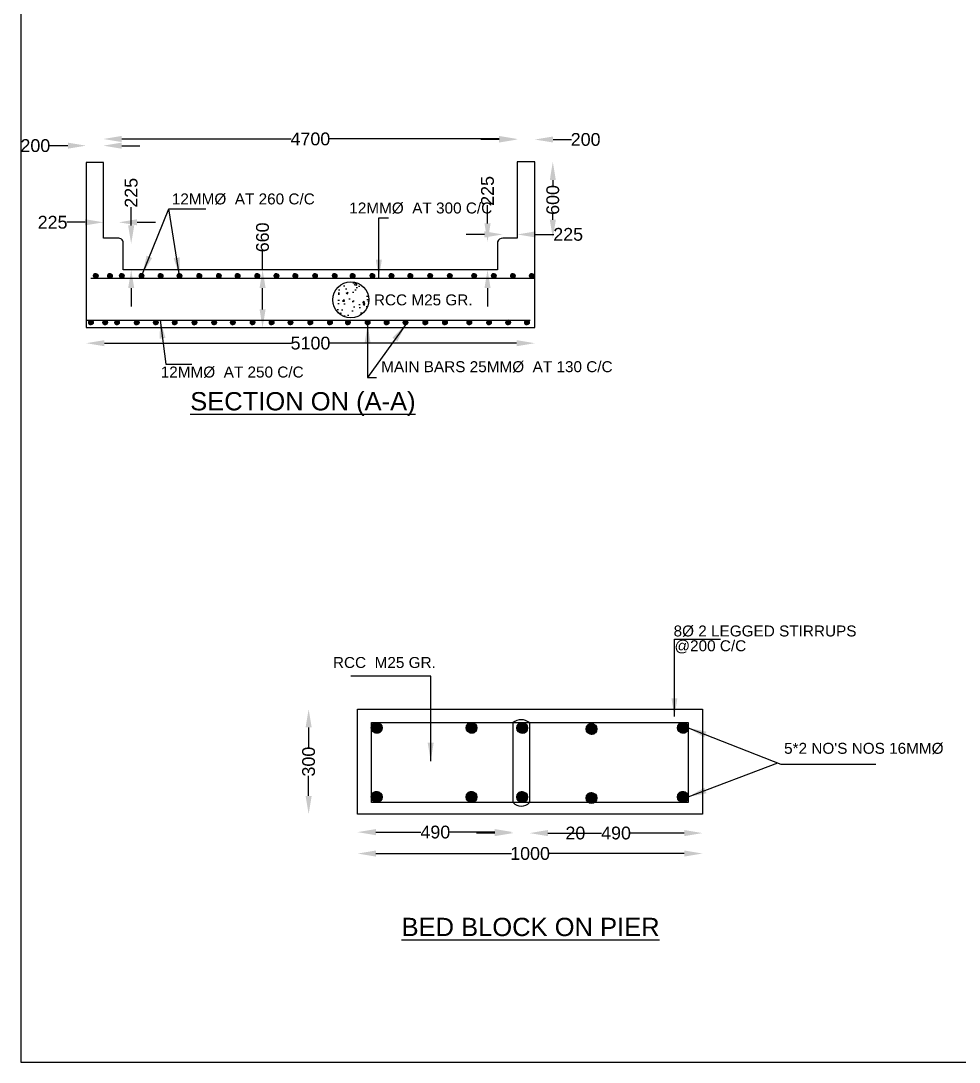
# Model space of a CAD drawing. Header units: millimetres. Extents: x 65995 to 79554, y 3196 to 12413.
# Drawn here: x 65995 to 71132, y 3196 to 8896 of the extents above; entities that cross this region are included whole.
import ezdxf

# ---------------------------------------------------------------- set-up
doc = ezdxf.new("R2010")
doc.units = ezdxf.units.MM
doc.header["$MEASUREMENT"] = 0
for name, color, linetype in [('DIMENSION', 7, 'Continuous'), ('DRAWING', 7, 'Continuous'), ('TEXT', 7, 'Continuous')]:
    doc.layers.add(name, color=color, linetype=linetype)
doc.styles.get("Standard").update_dxf_attribs({"font": 'arial.ttf'})
doc.dimstyles.get("Standard").update_dxf_attribs({"dimtxt": 70, "dimasz": 100, "dimexe": 0.18, "dimexo": 0.0625, "dimgap": 0.09, "dimtad": 0, "dimdec": 0, "dimzin": 0, "dimdsep": 46, "dimtxsty": 'Standard', "dimcen": 0.09, "dimse1": 1, "dimse2": 1, "dimadec": 0, "dimazin": 0, "dimtfac": 1, "dimtdec": 0, "dimtofl": 0, "dimtmove": 0, "dimatfit": 3, "dimfxl": 1, "dimtolj": 1, "dimtzin": 0, "dimarcsym": 0})

# ---------------------------------------------------------------- blocks, each defined once
blk = doc.blocks.new('*D14')
at = {"layer": 'Defpoints', "color": 0, "transparency": 16777216}
for p in [(66352.9, 7216.7), (68809.6, 7216.7), (68809.6, 7131.4)]:
    blk.add_point(p, dxfattribs=at)
at = {"layer": 'DRAWING', "color": 0, "lineweight": -2, "transparency": 16777216}
for p, q in [((66452.9, 7131.4), (67476.8, 7131.4)), ((68709.6, 7131.4), (67685.8, 7131.4))]:
    blk.add_line(p, q, dxfattribs=at)
at = {"layer": 'DRAWING', "color": 0, "transparency": 16777216}
for points in [[(66452.9, 7148), (66452.9, 7114.7), (66352.9, 7131.4)], [(68709.6, 7148), (68709.6, 7114.7), (68809.6, 7131.4)]]:
    blk.add_solid(points, dxfattribs=at)
at = {"layer": 'DRAWING', "color": 0, "transparency": 16777216, "insert": (67581.3, 7131.4), "char_height": 70, "attachment_point": 5}
blk.add_mtext('\\A1;5100', dxfattribs=at)
blk = doc.blocks.new('*D15')
at = {"layer": 'Defpoints', "color": 0, "transparency": 16777216}
for p in [(67311.4, 7533.1), (67318.9, 7533.1), (67311.4, 7216.7)]:
    blk.add_point(p, dxfattribs=at)
at = {"layer": 'DRAWING', "color": 0, "lineweight": -2, "transparency": 16777216}
for p, q in [((67318.9, 7533.1), (67318.9, 7633.1)), ((67318.9, 7316.7), (67318.9, 7433.1))]:
    blk.add_line(p, q, dxfattribs=at)
at = {"layer": 'DRAWING', "color": 0, "transparency": 16777216}
for points in [[(67302.3, 7433.1), (67335.6, 7433.1), (67318.9, 7533.1)], [(67302.3, 7316.7), (67335.6, 7316.7), (67318.9, 7216.7)]]:
    blk.add_solid(points, dxfattribs=at)
at = {"layer": 'DRAWING', "color": 0, "transparency": 16777216, "insert": (67318.9, 7710.6), "char_height": 70, "attachment_point": 5, "rotation": 90}
blk.add_mtext('\\A1;660', dxfattribs=at)
blk = doc.blocks.new('*D16')
at = {"layer": 'Defpoints', "color": 0, "transparency": 16777216}
for p in [(68713.5, 8124), (68907.9, 8124), (68713.5, 7706.8)]:
    blk.add_point(p, dxfattribs=at)
at = {"layer": 'DRAWING', "color": 0, "lineweight": -2, "transparency": 16777216}
for p, q in [((68907.9, 8024), (68907.9, 7992.9)), ((68907.9, 7806.8), (68907.9, 7837.9))]:
    blk.add_line(p, q, dxfattribs=at)
at = {"layer": 'DRAWING', "color": 0, "transparency": 16777216}
for points in [[(68891.3, 8024), (68924.6, 8024), (68907.9, 8124)], [(68891.3, 7806.8), (68924.6, 7806.8), (68907.9, 7706.8)]]:
    blk.add_solid(points, dxfattribs=at)
at = {"layer": 'DRAWING', "color": 0, "transparency": 16777216, "insert": (68907.9, 7915.4), "char_height": 70, "attachment_point": 5, "rotation": 90}
blk.add_mtext('\\A1;600', dxfattribs=at)
blk = doc.blocks.new('*D17')
at = {"layer": 'Defpoints', "color": 0, "transparency": 16777216}
for p in [(66447.7, 7793), (66447.7, 7705.5), (66532.3, 7705.5)]:
    blk.add_point(p, dxfattribs=at)
at = {"layer": 'DRAWING', "color": 0, "lineweight": -2, "transparency": 16777216}
for p, q in [((66347.7, 7793), (66247.7, 7793)), ((66632.3, 7793), (66732.3, 7793))]:
    blk.add_line(p, q, dxfattribs=at)
at = {"layer": 'DRAWING', "color": 0, "transparency": 16777216}
for points in [[(66347.7, 7809.7), (66347.7, 7776.4), (66447.7, 7793)], [(66632.3, 7809.7), (66632.3, 7776.4), (66532.3, 7793)]]:
    blk.add_solid(points, dxfattribs=at)
at = {"layer": 'DRAWING', "color": 0, "transparency": 16777216, "insert": (66169.4, 7793), "char_height": 70, "attachment_point": 5}
blk.add_mtext('\\A1;225', dxfattribs=at)
blk = doc.blocks.new('*D18')
at = {"layer": 'Defpoints', "color": 0, "transparency": 16777216}
for p in [(66556.1, 7676.1), (66599.7, 7676.1), (66556.1, 7533.1)]:
    blk.add_point(p, dxfattribs=at)
at = {"layer": 'DRAWING', "color": 0, "lineweight": -2, "transparency": 16777216}
for p, q in [((66599.7, 7776.1), (66599.7, 7876.1)), ((66599.7, 7433.1), (66599.7, 7333.1))]:
    blk.add_line(p, q, dxfattribs=at)
at = {"layer": 'DRAWING', "color": 0, "transparency": 16777216}
for points in [[(66583, 7776.1), (66616.4, 7776.1), (66599.7, 7676.1)], [(66583, 7433.1), (66616.4, 7433.1), (66599.7, 7533.1)]]:
    blk.add_solid(points, dxfattribs=at)
at = {"layer": 'DRAWING', "color": 0, "transparency": 16777216, "insert": (66599.7, 7954.4), "char_height": 70, "attachment_point": 5, "rotation": 90}
blk.add_mtext('\\A1;225', dxfattribs=at)
blk = doc.blocks.new('*D19')
at = {"layer": 'Defpoints', "color": 0, "transparency": 16777216}
for p in [(68550.5, 7686.6), (68604.9, 7686.6), (68604.9, 7533.1)]:
    blk.add_point(p, dxfattribs=at)
at = {"layer": 'DRAWING', "color": 0, "lineweight": -2, "transparency": 16777216}
for p, q in [((68550.5, 7786.6), (68550.5, 7886.6)), ((68550.5, 7433.1), (68550.5, 7333.1))]:
    blk.add_line(p, q, dxfattribs=at)
at = {"layer": 'DRAWING', "color": 0, "transparency": 16777216}
for points in [[(68533.8, 7786.6), (68567.2, 7786.6), (68550.5, 7686.6)], [(68533.8, 7433.1), (68567.2, 7433.1), (68550.5, 7533.1)]]:
    blk.add_solid(points, dxfattribs=at)
at = {"layer": 'DRAWING', "color": 0, "transparency": 16777216, "insert": (68550.5, 7964.9), "char_height": 70, "attachment_point": 5, "rotation": 90}
blk.add_mtext('\\A1;225', dxfattribs=at)
blk = doc.blocks.new('*D20')
at = {"layer": 'Defpoints', "color": 0, "transparency": 16777216}
for p in [(68633.6, 7706.8), (68713.5, 7726.7), (68713.5, 7706.8)]:
    blk.add_point(p, dxfattribs=at)
at = {"layer": 'DRAWING', "color": 0, "lineweight": -2, "transparency": 16777216}
for p, q in [((68533.6, 7726.7), (68433.6, 7726.7)), ((68813.5, 7726.7), (68913.5, 7726.7))]:
    blk.add_line(p, q, dxfattribs=at)
at = {"layer": 'DRAWING', "color": 0, "transparency": 16777216}
for points in [[(68533.6, 7743.4), (68533.6, 7710.1), (68633.6, 7726.7)], [(68813.5, 7743.4), (68813.5, 7710.1), (68713.5, 7726.7)]]:
    blk.add_solid(points, dxfattribs=at)
at = {"layer": 'DRAWING', "color": 0, "transparency": 16777216, "insert": (68991.8, 7726.7), "char_height": 70, "attachment_point": 5}
blk.add_mtext('\\A1;225', dxfattribs=at)
blk = doc.blocks.new('*D21')
at = {"layer": 'Defpoints', "color": 0, "transparency": 16777216}
for p in [(66352.9, 8212.5), (66352.9, 8119.5), (66447.7, 8119.5)]:
    blk.add_point(p, dxfattribs=at)
at = {"layer": 'DRAWING', "color": 0, "lineweight": -2, "transparency": 16777216}
for p, q in [((66252.9, 8212.5), (66152.9, 8212.5)), ((66547.7, 8212.5), (66647.7, 8212.5))]:
    blk.add_line(p, q, dxfattribs=at)
at = {"layer": 'DRAWING', "color": 0, "transparency": 16777216}
for points in [[(66252.9, 8229.2), (66252.9, 8195.9), (66352.9, 8212.5)], [(66547.7, 8229.2), (66547.7, 8195.9), (66447.7, 8212.5)]]:
    blk.add_solid(points, dxfattribs=at)
at = {"layer": 'DRAWING', "color": 0, "transparency": 16777216, "insert": (66075, 8212.5), "char_height": 70, "attachment_point": 5}
blk.add_mtext('\\A1;200', dxfattribs=at)
blk = doc.blocks.new('*D22')
at = {"layer": 'Defpoints', "color": 0, "transparency": 16777216}
for p in [(68713.5, 8249), (66447.7, 8119.5), (68713.5, 8119.5)]:
    blk.add_point(p, dxfattribs=at)
at = {"layer": 'DRAWING', "color": 0, "lineweight": -2, "transparency": 16777216}
for p, q in [((66547.7, 8249), (67474.7, 8249)), ((68613.5, 8249), (67686.5, 8249))]:
    blk.add_line(p, q, dxfattribs=at)
at = {"layer": 'DRAWING', "color": 0, "transparency": 16777216}
for points in [[(66547.7, 8265.7), (66547.7, 8232.4), (66447.7, 8249)], [(68613.5, 8265.7), (68613.5, 8232.4), (68713.5, 8249)]]:
    blk.add_solid(points, dxfattribs=at)
at = {"layer": 'DRAWING', "color": 0, "transparency": 16777216, "insert": (67580.6, 8249), "char_height": 70, "attachment_point": 5}
blk.add_mtext('\\A1;4700', dxfattribs=at)
blk = doc.blocks.new('*D23')
at = {"layer": 'Defpoints', "color": 0, "transparency": 16777216}
for p in [(68809.6, 8246.2), (68713.5, 8124), (68809.6, 8124)]:
    blk.add_point(p, dxfattribs=at)
at = {"layer": 'DRAWING', "color": 0, "lineweight": -2, "transparency": 16777216}
for p, q in [((68613.5, 8246.2), (68513.5, 8246.2)), ((68909.6, 8246.2), (69009.6, 8246.2))]:
    blk.add_line(p, q, dxfattribs=at)
at = {"layer": 'DRAWING', "color": 0, "transparency": 16777216}
for points in [[(68613.5, 8262.9), (68613.5, 8229.6), (68713.5, 8246.2)], [(68909.6, 8262.9), (68909.6, 8229.6), (68809.6, 8246.2)]]:
    blk.add_solid(points, dxfattribs=at)
at = {"layer": 'DRAWING', "color": 0, "transparency": 16777216, "insert": (69087.5, 8246.2), "char_height": 70, "attachment_point": 5}
blk.add_mtext('\\A1;200', dxfattribs=at)
blk = doc.blocks.new('*D31')
at = {"layer": 'Defpoints', "color": 0, "transparency": 16777216}
for p in [(67839.3, 5128.6), (67571.1, 4553.7), (67839.3, 4553.7)]:
    blk.add_point(p, dxfattribs=at)
at = {"layer": 'DIMENSION', "color": 0, "lineweight": -2, "transparency": 16777216}
for p, q in [((67571.1, 5028.6), (67571.1, 4918.4)), ((67571.1, 4653.7), (67571.1, 4763.9))]:
    blk.add_line(p, q, dxfattribs=at)
at = {"layer": 'DIMENSION', "color": 0, "transparency": 16777216}
for points in [[(67554.5, 5028.6), (67587.8, 5028.6), (67571.1, 5128.6)], [(67554.5, 4653.7), (67587.8, 4653.7), (67571.1, 4553.7)]]:
    blk.add_solid(points, dxfattribs=at)
at = {"layer": 'DIMENSION', "color": 0, "transparency": 16777216, "insert": (67571.1, 4841.2), "char_height": 70, "attachment_point": 5, "rotation": 90}
blk.add_mtext('\\A1;300', dxfattribs=at)
blk = doc.blocks.new('*D32')
at = {"layer": 'Defpoints', "color": 0, "transparency": 16777216}
for p in [(67839.3, 4553.7), (69727.4, 4553.7), (69727.4, 4338.1)]:
    blk.add_point(p, dxfattribs=at)
at = {"layer": 'DIMENSION', "color": 0, "lineweight": -2, "transparency": 16777216}
for p, q in [((67939.3, 4338.1), (68682.1, 4338.1)), ((69627.4, 4338.1), (68884.5, 4338.1))]:
    blk.add_line(p, q, dxfattribs=at)
at = {"layer": 'DIMENSION', "color": 0, "transparency": 16777216}
for points in [[(67939.3, 4354.8), (67939.3, 4321.5), (67839.3, 4338.1)], [(69627.4, 4354.8), (69627.4, 4321.5), (69727.4, 4338.1)]]:
    blk.add_solid(points, dxfattribs=at)
at = {"layer": 'DIMENSION', "color": 0, "transparency": 16777216, "insert": (68783.3, 4338.1), "char_height": 70, "attachment_point": 5}
blk.add_mtext('\\A1;1000', dxfattribs=at)
blk = doc.blocks.new('*D33')
at = {"layer": 'Defpoints', "color": 0, "transparency": 16777216}
for p in [(68690.1, 4617.7), (67839.3, 4553.7), (67839.3, 4455.3)]:
    blk.add_point(p, dxfattribs=at)
at = {"layer": 'DIMENSION', "color": 0, "lineweight": -2, "transparency": 16777216}
for p, q in [((67939.3, 4455.3), (68186, 4455.3)), ((68590.1, 4455.3), (68343.4, 4455.3))]:
    blk.add_line(p, q, dxfattribs=at)
at = {"layer": 'DIMENSION', "color": 0, "transparency": 16777216}
for points in [[(67939.3, 4472), (67939.3, 4438.6), (67839.3, 4455.3)], [(68590.1, 4472), (68590.1, 4438.6), (68690.1, 4455.3)]]:
    blk.add_solid(points, dxfattribs=at)
at = {"layer": 'DIMENSION', "color": 0, "transparency": 16777216, "insert": (68264.7, 4455.3), "char_height": 70, "attachment_point": 5}
blk.add_mtext('\\A1;490', dxfattribs=at)
blk = doc.blocks.new('*D34')
at = {"layer": 'Defpoints', "color": 0, "transparency": 16777216}
for p in [(68780.6, 4617.7), (69727.4, 4617.7), (69727.4, 4450)]:
    blk.add_point(p, dxfattribs=at)
at = {"layer": 'DIMENSION', "color": 0, "lineweight": -2, "transparency": 16777216}
for p, q in [((68880.6, 4450), (69175.3, 4450)), ((69627.4, 4450), (69332.7, 4450))]:
    blk.add_line(p, q, dxfattribs=at)
at = {"layer": 'DIMENSION', "color": 0, "transparency": 16777216}
for points in [[(68880.6, 4466.7), (68880.6, 4433.3), (68780.6, 4450)], [(69627.4, 4466.7), (69627.4, 4433.3), (69727.4, 4450)]]:
    blk.add_solid(points, dxfattribs=at)
at = {"layer": 'DIMENSION', "color": 0, "transparency": 16777216, "insert": (69254, 4450), "char_height": 70, "attachment_point": 5}
blk.add_mtext('\\A1;490', dxfattribs=at)
blk = doc.blocks.new('*D35')
at = {"layer": 'Defpoints', "color": 0, "transparency": 16777216}
for p in [(68690.1, 4455.3), (68780.6, 4450), (68780.6, 4450)]:
    blk.add_point(p, dxfattribs=at)
at = {"layer": 'DIMENSION', "color": 0, "lineweight": -2, "transparency": 16777216}
for p, q in [((68590.1, 4450), (68490.1, 4450)), ((68880.6, 4450), (68980.6, 4450))]:
    blk.add_line(p, q, dxfattribs=at)
at = {"layer": 'DIMENSION', "color": 0, "transparency": 16777216}
for points in [[(68590.1, 4466.7), (68590.1, 4433.3), (68690.1, 4450)], [(68880.6, 4466.7), (68880.6, 4433.3), (68780.6, 4450)]]:
    blk.add_solid(points, dxfattribs=at)
at = {"layer": 'DIMENSION', "color": 0, "transparency": 16777216, "insert": (69031.3, 4450), "char_height": 70, "attachment_point": 5}
blk.add_mtext('\\A1;20', dxfattribs=at)

msp = doc.modelspace()

# ---------------------------------------------------------------- hatches: boundary and pattern name
at = {"layer": 'Defpoints'}
h = msp.add_hatch(dxfattribs=at)
h.set_pattern_fill('ANSI31', color=256, style=0)
h.paths.add_polyline_path([(67949.7, 5055.3), (67938.1, 5055.3, 0.274039), (67915.7, 5035.1), (67915.7, 5017.3, 0.858159), (67973.5, 5026.2, 0.357859)])
h.paths.add_polyline_path([(68492.6, 5026.2, 0.357859), (68468.8, 5055.3), (68457.2, 5055.3, 0.357859), (68433.4, 5026.2, 1)])
h.paths.add_polyline_path([(68769.9, 5025.7, 0.357859), (68746, 5054.7), (68734.5, 5054.7, 0.357859), (68710.6, 5025.7, 1)])
h.paths.add_polyline_path([(69149.4, 5020.1, 1), (69090.2, 5020.1, 1)])
h = msp.add_hatch(dxfattribs=at)
h.set_pattern_fill('ANSI31', color=256, style=0)
h.paths.add_polyline_path([(69648.1, 5035.9, 0.26657), (69625.9, 5055.3), (69614.3, 5055.3, 0.357859), (69590.5, 5026.2, 0.846144), (69648.1, 5016.6)])
h.paths.add_polyline_path([(69648.1, 4657.5, 0.846144), (69590.5, 4647.9, 0.410142), (69619.7, 4618.3), (69620.5, 4618.3, 0.316002), (69648.1, 4638.2)])
h.paths.add_polyline_path([(69149.4, 4641.8, 1), (69090.2, 4641.8, 0.23346), (69101.8, 4618.3), (69137.8, 4618.3, 0.23346)])
h = msp.add_hatch(dxfattribs=at)
h.set_pattern_fill('ANSI31', color=256, style=0)
h.paths.add_polyline_path([(67915.7, 4656.8), (67915.7, 4639, 0.323674), (67943.5, 4618.3), (67944.3, 4618.3, 0.410142), (67973.5, 4647.9, 0.858159)])
h = msp.add_hatch(dxfattribs=at)
h.set_pattern_fill('ANSI31', color=256, style=0)
h.paths.add_polyline_path([(68492.6, 4647.9, 1), (68433.4, 4647.9, 0.410142), (68462.6, 4618.3), (68463.4, 4618.3, 0.410142)])
h.paths.add_polyline_path([(68769.9, 4647.3, 1), (68710.6, 4647.3, 0.357719), (68734.5, 4618.3), (68746, 4618.3, 0.357719)])
at = {"layer": 'DRAWING'}
h = msp.add_hatch(dxfattribs=at)
h.set_pattern_fill('ANSI31', color=256, style=0)
h.set_pattern_definition([(45, (14506.99736, 786.46305), (-0.08838834765, 0.08838834765), [])])
h.paths.add_polyline_path([(66407, 7488.1, 0.385798), (66418, 7500.2, 1), (66393.6, 7500.2, 0.385798), (66404.6, 7488.1)])
h = msp.add_hatch(dxfattribs=at)
h.set_pattern_fill('ANSI31', color=256, style=0)
h.set_pattern_definition([(45, (14584.8677, 786.52165), (-0.08838834765, 0.08838834765), [])])
h.paths.add_polyline_path([(66495.9, 7500.3, 1), (66471.5, 7500.3, 0.385798), (66482.5, 7488.1), (66484.9, 7488.1, 0.385798)])
h = msp.add_hatch(dxfattribs=at)
h.set_pattern_fill('ANSI31', color=256, style=0)
h.set_pattern_definition([(45, (14649.963, 786.52165), (-0.08838834765, 0.08838834765), [])])
h.paths.add_polyline_path([(66561, 7500.3, 1), (66536.6, 7500.3, 0.385798), (66547.6, 7488.1), (66550, 7488.1, 0.385798)])
h = msp.add_hatch(dxfattribs=at)
h.set_pattern_fill('ANSI31', color=256, style=0)
h.set_pattern_definition([(45, (14757.76813, 786.52165), (-0.08838834765, 0.08838834765), [])])
h.paths.add_polyline_path([(66668.8, 7500.3, 1), (66644.4, 7500.3, 0.385798), (66655.4, 7488.1), (66657.8, 7488.1, 0.385798)])
h = msp.add_hatch(dxfattribs=at)
h.set_pattern_fill('ANSI31', color=256, style=0)
h.set_pattern_definition([(45, (14862.21863, 786.46305), (-0.08838834765, 0.08838834765), [])])
h.paths.add_polyline_path([(66773.3, 7500.2, 1), (66748.8, 7500.2, 0.385798), (66759.8, 7488.1), (66762.2, 7488.1, 0.385798)])
h = msp.add_hatch(dxfattribs=at)
h.set_pattern_fill('ANSI31', color=256, style=0)
h.set_pattern_definition([(45, (14965.4287, 786.46305), (-0.08838834765, 0.08838834765), [])])
h.paths.add_polyline_path([(66876.5, 7500.2, 1), (66852, 7500.2, 0.385798), (66863, 7488.1), (66865.4, 7488.1, 0.385798)])
h = msp.add_hatch(dxfattribs=at)
h.set_pattern_fill('ANSI31', color=256, style=0)
h.set_pattern_definition([(45, (15073.82286, 786.52165), (-0.08838834765, 0.08838834765), [])])
h.paths.add_polyline_path([(66984.9, 7500.3, 1), (66960.4, 7500.3, 0.385798), (66971.4, 7488.1), (66973.8, 7488.1, 0.385798)])
h = msp.add_hatch(dxfattribs=at)
h.set_pattern_fill('ANSI31', color=256, style=0)
h.set_pattern_definition([(45, (15181.29813, 786.52165), (-0.08838834765, 0.08838834765), [])])
h.paths.add_polyline_path([(67092.3, 7500.3, 1), (67067.9, 7500.3, 0.385798), (67078.9, 7488.1), (67081.3, 7488.1, 0.385798)])
h = msp.add_hatch(dxfattribs=at)
h.set_pattern_fill('ANSI31', color=256, style=0)
h.set_pattern_definition([(45, (15283.8752, 786.52165), (-0.08838834765, 0.08838834765), [])])
h.paths.add_polyline_path([(67194.9, 7500.3, 1), (67170.5, 7500.3, 0.385798), (67181.5, 7488.1), (67183.9, 7488.1, 0.385798)])
h = msp.add_hatch(dxfattribs=at)
h.set_pattern_fill('ANSI31', color=256, style=0)
h.set_pattern_definition([(45, (15391.68033, 786.52165), (-0.08838834765, 0.08838834765), [])])
h.paths.add_polyline_path([(67302.7, 7500.3, 1), (67278.3, 7500.3, 0.385798), (67289.3, 7488.1), (67291.7, 7488.1, 0.385798)])
h = msp.add_hatch(dxfattribs=at)
h.set_pattern_fill('ANSI31', color=256, style=0)
h.set_pattern_definition([(45, (15496.13083, 786.46305), (-0.08838834765, 0.08838834765), [])])
h.paths.add_polyline_path([(67407.2, 7500.2, 1), (67382.7, 7500.2, 0.385798), (67393.7, 7488.1), (67396.1, 7488.1, 0.385798)])
h = msp.add_hatch(dxfattribs=at)
h.set_pattern_fill('ANSI31', color=256, style=0)
h.set_pattern_definition([(45, (15599.3409, 786.46305), (-0.08838834765, 0.08838834765), [])])
h.paths.add_polyline_path([(67510.4, 7500.2, 1), (67485.9, 7500.2, 0.385798), (67497, 7488.1), (67499.4, 7488.1, 0.385798)])
h = msp.add_hatch(dxfattribs=at)
h.set_pattern_fill('ANSI31', color=256, style=0)
h.set_pattern_definition([(45, (15707.73506, 786.52165), (-0.08838834765, 0.08838834765), [])])
h.paths.add_polyline_path([(67618.8, 7500.3, 1), (67594.3, 7500.3, 0.385798), (67605.4, 7488.1), (67607.7, 7488.1, 0.385798)])
h = msp.add_hatch(dxfattribs=at)
h.set_pattern_fill('ANSI31', color=256, style=0)
h.set_pattern_definition([(45, (15815.21032, 786.52165), (-0.08838834765, 0.08838834765), [])])
h.paths.add_polyline_path([(67726.2, 7500.3, 1), (67701.8, 7500.3, 0.385798), (67712.8, 7488.1), (67715.2, 7488.1, 0.385798)])
at = {"layer": 'DRAWING', "ltscale": 0.4}
h = msp.add_hatch(dxfattribs=at)
h.set_pattern_fill('AR-CONC', color=256, scale=15.420849, angle=0.1412, style=0)
h.set_pattern_definition([(50.1412, (0, 0), (110.63112, -9.4043), [11.56564, -127.222]), (355.1412, (0, 0), (-21.68243, 115.94133), [9.25251, -101.7776]), (100.5926, (9.22, -0.78), (88.94877, 106.53697), [9.82928, -108.12207]), (46.3254, (-0.08, 30.84), (164.64004, -25.11877), [17.34846, -190.833]), (96.7768, (13.64, 28.75), (143.7623, 150.572), [14.7439, -162.18308]), (351.3254, (-0.08, 30.84), (143.76217, 150.5721), [13.87876, -152.6664]), (21.1412, (15.36, 23.17), (92.20087, -61.86022), [11.56564, -127.222]), (326.1412, (15.36, 23.17), (37.24559, 111.91643), [9.25251, -101.7776]), (71.5926, (23.05, 18.01), (129.4465, 50.05611), [9.82928, -108.12207]), (37.6412, (0, 0), (1.748634, 51.339525), [0, -100.54394, 0, -103.31969, 0, -102.163126]), (7.6412, (0, 0), (40.41754, 60.921428), [0, -58.907644, 0, -98.23081, 0, -38.937644]), (327.6412, (-34.39, -0.085), (82.328275, -3.275268), [0, -38.55212, 0, -120.282624, 0, -159.60579]), (317.6412, (-49.81, -0.12), (89.89394, 15.658626), [0, -50.11776, 0, -79.88, 0, -113.34324])])
h.paths.add_polyline_path([(67703.2, 7368.3, 1), (67900.3, 7368.3, 1)])
at = {"layer": 'DRAWING'}
h = msp.add_hatch(dxfattribs=at)
h.set_pattern_fill('ANSI31', color=256, style=0)
h.set_pattern_definition([(45, (15913.63454, 786.52165), (-0.08838834765, 0.08838834765), [])])
h.paths.add_polyline_path([(67824.7, 7500.3, 1), (67800.2, 7500.3, 0.385798), (67811.3, 7488.1), (67813.6, 7488.1, 0.385798)])
h = msp.add_hatch(dxfattribs=at)
h.set_pattern_fill('ANSI31', color=256, style=0)
h.set_pattern_definition([(45, (16021.43967, 786.52165), (-0.08838834765, 0.08838834765), [])])
h.paths.add_polyline_path([(67932.5, 7500.3, 1), (67908, 7500.3, 0.385798), (67919.1, 7488.1), (67921.4, 7488.1, 0.385798)])
h = msp.add_hatch(dxfattribs=at)
h.set_pattern_fill('ANSI31', color=256, style=0)
h.set_pattern_definition([(45, (16125.89017, 786.46305), (-0.08838834765, 0.08838834765), [])])
h.paths.add_polyline_path([(68036.9, 7500.2, 1), (68012.5, 7500.2, 0.385798), (68023.5, 7488.1), (68025.9, 7488.1, 0.385798)])
h = msp.add_hatch(dxfattribs=at)
h.set_pattern_fill('ANSI31', color=256, style=0)
h.set_pattern_definition([(45, (16229.10024, 786.46305), (-0.08838834765, 0.08838834765), [])])
h.paths.add_polyline_path([(68140.1, 7500.2, 1), (68115.7, 7500.2, 0.385798), (68126.7, 7488.1), (68129.1, 7488.1, 0.385798)])
h = msp.add_hatch(dxfattribs=at)
h.set_pattern_fill('ANSI31', color=256, style=0)
h.set_pattern_definition([(45, (16337.4944, 786.52165), (-0.08838834765, 0.08838834765), [])])
h.paths.add_polyline_path([(68248.5, 7500.3, 1), (68224.1, 7500.3, 0.385798), (68235.1, 7488.1), (68237.5, 7488.1, 0.385798)])
h = msp.add_hatch(dxfattribs=at)
h.set_pattern_fill('ANSI31', color=256, style=0)
h.set_pattern_definition([(45, (16444.96967, 786.52165), (-0.08838834765, 0.08838834765), [])])
h.paths.add_polyline_path([(68356, 7500.3, 1), (68331.6, 7500.3, 0.385798), (68342.6, 7488.1), (68345, 7488.1, 0.385798)])
h = msp.add_hatch(dxfattribs=at)
h.set_pattern_fill('ANSI31', color=256, style=0)
h.set_pattern_definition([(45, (16578.50618, 786.52165), (-0.08838834765, 0.08838834765), [])])
h.paths.add_polyline_path([(68489.5, 7500.3, 1), (68465.1, 7500.3, 0.385798), (68476.1, 7488.1), (68478.5, 7488.1, 0.385798)])
h = msp.add_hatch(dxfattribs=at)
h.set_pattern_fill('ANSI31', color=256, style=0)
h.set_pattern_definition([(45, (16686.3113, 786.52165), (-0.08838834765, 0.08838834765), [])])
h.paths.add_polyline_path([(68597.3, 7500.3, 1), (68572.9, 7500.3, 0.385798), (68583.9, 7488.1), (68586.3, 7488.1, 0.385798)])
h = msp.add_hatch(dxfattribs=at)
h.set_pattern_fill('ANSI31', color=256, style=0)
h.set_pattern_definition([(45, (16790.7618, 786.46305), (-0.08838834765, 0.08838834765), [])])
h.paths.add_polyline_path([(68701.8, 7500.2, 1), (68677.4, 7500.2, 0.385798), (68688.4, 7488.1), (68690.8, 7488.1, 0.385798)])
h = msp.add_hatch(dxfattribs=at)
h.set_pattern_fill('ANSI31', color=256, style=0)
h.set_pattern_definition([(45, (16893.97188, 786.46305), (-0.08838834765, 0.08838834765), [])])
h.paths.add_polyline_path([(68805, 7500.2, 1), (68780.6, 7500.2, 0.385798), (68791.6, 7488.1), (68794, 7488.1, 0.385798)])
h = msp.add_hatch(dxfattribs=at)
h.set_pattern_fill('ANSI31', color=256, style=0)
h.set_pattern_definition([(315, (14480.75709, 13958.55938), (-0.08838834765, -0.08838834765), [])])
h.paths.add_polyline_path([(66378.4, 7257, 0.385798), (66367.4, 7244.8, 1), (66391.8, 7244.8, 0.385798), (66380.8, 7257)])
h = msp.add_hatch(dxfattribs=at)
h.set_pattern_fill('ANSI31', color=256, style=0)
h.set_pattern_definition([(315, (14558.62743, 13958.50078), (-0.08838834765, -0.08838834765), [])])
h.paths.add_polyline_path([(66469.7, 7244.7, -1), (66445.2, 7244.7, -0.385798), (66456.2, 7256.9), (66458.6, 7256.9, -0.385798)])
h = msp.add_hatch(dxfattribs=at)
h.set_pattern_fill('ANSI31', color=256, style=0)
h.set_pattern_definition([(315, (14623.72273, 13958.50078), (-0.08838834765, -0.08838834765), [])])
h.paths.add_polyline_path([(66534.8, 7244.7, -1), (66510.3, 7244.7, -0.385798), (66521.3, 7256.9), (66523.7, 7256.9, -0.385798)])
h = msp.add_hatch(dxfattribs=at)
h.set_pattern_fill('ANSI31', color=256, style=0)
h.set_pattern_definition([(315, (14731.52786, 13958.50078), (-0.08838834765, -0.08838834765), [])])
h.paths.add_polyline_path([(66642.6, 7244.7, -1), (66618.1, 7244.7, -0.385798), (66629.1, 7256.9), (66631.5, 7256.9, -0.385798)])
h = msp.add_hatch(dxfattribs=at)
h.set_pattern_fill('ANSI31', color=256, style=0)
h.set_pattern_definition([(315, (14835.97836, 13958.55938), (-0.08838834765, -0.08838834765), [])])
h.paths.add_polyline_path([(66747, 7244.8, -1), (66722.6, 7244.8, -0.385798), (66733.6, 7257), (66736, 7257, -0.385798)])
h = msp.add_hatch(dxfattribs=at)
h.set_pattern_fill('ANSI31', color=256, style=0)
h.set_pattern_definition([(315, (14939.18843, 13958.55938), (-0.08838834765, -0.08838834765), [])])
h.paths.add_polyline_path([(66850.2, 7244.8, -1), (66825.8, 7244.8, -0.385798), (66836.8, 7257), (66839.2, 7257, -0.385798)])
h = msp.add_hatch(dxfattribs=at)
h.set_pattern_fill('ANSI31', color=256, style=0)
h.set_pattern_definition([(315, (15047.58259, 13958.50078), (-0.08838834765, -0.08838834765), [])])
h.paths.add_polyline_path([(66958.6, 7244.7, -1), (66934.2, 7244.7, -0.385798), (66945.2, 7256.9), (66947.6, 7256.9, -0.385798)])
h = msp.add_hatch(dxfattribs=at)
h.set_pattern_fill('ANSI31', color=256, style=0)
h.set_pattern_definition([(315, (15155.05785, 13958.50078), (-0.08838834765, -0.08838834765), [])])
h.paths.add_polyline_path([(67066.1, 7244.7, -1), (67041.7, 7244.7, -0.385798), (67052.7, 7256.9), (67055.1, 7256.9, -0.385798)])
h = msp.add_hatch(dxfattribs=at)
h.set_pattern_fill('ANSI31', color=256, style=0)
h.set_pattern_definition([(315, (15257.63492, 13958.50078), (-0.08838834765, -0.08838834765), [])])
h.paths.add_polyline_path([(67168.7, 7244.7, -1), (67144.2, 7244.7, -0.385798), (67155.3, 7256.9), (67157.6, 7256.9, -0.385798)])
h = msp.add_hatch(dxfattribs=at)
h.set_pattern_fill('ANSI31', color=256, style=0)
h.set_pattern_definition([(315, (15365.44005, 13958.50078), (-0.08838834765, -0.08838834765), [])])
h.paths.add_polyline_path([(67276.5, 7244.7, -1), (67252, 7244.7, -0.385798), (67263.1, 7256.9), (67265.4, 7256.9, -0.385798)])
h = msp.add_hatch(dxfattribs=at)
h.set_pattern_fill('ANSI31', color=256, style=0)
h.set_pattern_definition([(315, (15469.89055, 13958.55938), (-0.08838834765, -0.08838834765), [])])
h.paths.add_polyline_path([(67380.9, 7244.8, -1), (67356.5, 7244.8, -0.385798), (67367.5, 7257), (67369.9, 7257, -0.385798)])
h = msp.add_hatch(dxfattribs=at)
h.set_pattern_fill('ANSI31', color=256, style=0)
h.set_pattern_definition([(315, (15573.10062, 13958.55938), (-0.08838834765, -0.08838834765), [])])
h.paths.add_polyline_path([(67484.1, 7244.8, -1), (67459.7, 7244.8, -0.385798), (67470.7, 7257), (67473.1, 7257, -0.385798)])
h = msp.add_hatch(dxfattribs=at)
h.set_pattern_fill('ANSI31', color=256, style=0)
h.set_pattern_definition([(315, (15681.49478, 13958.50078), (-0.08838834765, -0.08838834765), [])])
h.paths.add_polyline_path([(67592.5, 7244.7, -1), (67568.1, 7244.7, -0.385798), (67579.1, 7256.9), (67581.5, 7256.9, -0.385798)])
h = msp.add_hatch(dxfattribs=at)
h.set_pattern_fill('ANSI31', color=256, style=0)
h.set_pattern_definition([(315, (15788.97004, 13958.50078), (-0.08838834765, -0.08838834765), [])])
h.paths.add_polyline_path([(67700, 7244.7, -1), (67675.6, 7244.7, -0.385798), (67686.6, 7256.9), (67689, 7256.9, -0.385798)])
h = msp.add_hatch(dxfattribs=at)
h.set_pattern_fill('ANSI31', color=256, style=0)
h.set_pattern_definition([(315, (15887.39427, 13958.50078), (-0.08838834765, -0.08838834765), [])])
h.paths.add_polyline_path([(67798.4, 7244.7, -1), (67774, 7244.7, -0.385798), (67785, 7256.9), (67787.4, 7256.9, -0.385798)])
h = msp.add_hatch(dxfattribs=at)
h.set_pattern_fill('ANSI31', color=256, style=0)
h.set_pattern_definition([(315, (15995.1994, 13958.50078), (-0.08838834765, -0.08838834765), [])])
h.paths.add_polyline_path([(67906.2, 7244.7, -1), (67881.8, 7244.7, -0.385798), (67892.8, 7256.9), (67895.2, 7256.9, -0.385798)])
h = msp.add_hatch(dxfattribs=at)
h.set_pattern_fill('ANSI31', color=256, style=0)
h.set_pattern_definition([(315, (16099.6499, 13958.55938), (-0.08838834765, -0.08838834765), [])])
h.paths.add_polyline_path([(68010.7, 7244.8, -1), (67986.2, 7244.8, -0.385798), (67997.3, 7257), (67999.7, 7257, -0.385798)])
h = msp.add_hatch(dxfattribs=at)
h.set_pattern_fill('ANSI31', color=256, style=0)
h.set_pattern_definition([(315, (16202.85997, 13958.55938), (-0.08838834765, -0.08838834765), [])])
h.paths.add_polyline_path([(68113.9, 7244.8, -1), (68089.5, 7244.8, -0.385798), (68100.5, 7257), (68102.9, 7257, -0.385798)])
h = msp.add_hatch(dxfattribs=at)
h.set_pattern_fill('ANSI31', color=256, style=0)
h.set_pattern_definition([(315, (16311.25413, 13958.50078), (-0.08838834765, -0.08838834765), [])])
h.paths.add_polyline_path([(68222.3, 7244.7, -1), (68197.8, 7244.7, -0.385798), (68208.9, 7256.9), (68211.3, 7256.9, -0.385798)])
h = msp.add_hatch(dxfattribs=at)
h.set_pattern_fill('ANSI31', color=256, style=0)
h.set_pattern_definition([(315, (16418.72939, 13958.50078), (-0.08838834765, -0.08838834765), [])])
h.paths.add_polyline_path([(68329.8, 7244.7, -1), (68305.3, 7244.7, -0.385798), (68316.3, 7256.9), (68318.7, 7256.9, -0.385798)])
h = msp.add_hatch(dxfattribs=at)
h.set_pattern_fill('ANSI31', color=256, style=0)
h.set_pattern_definition([(315, (16552.2659, 13958.50078), (-0.08838834765, -0.08838834765), [])])
h.paths.add_polyline_path([(68463.3, 7244.7, -1), (68438.9, 7244.7, -0.385798), (68449.9, 7256.9), (68452.3, 7256.9, -0.385798)])
h = msp.add_hatch(dxfattribs=at)
h.set_pattern_fill('ANSI31', color=256, style=0)
h.set_pattern_definition([(315, (16660.07103, 13958.50078), (-0.08838834765, -0.08838834765), [])])
h.paths.add_polyline_path([(68571.1, 7244.7, -1), (68546.7, 7244.7, -0.385798), (68557.7, 7256.9), (68560.1, 7256.9, -0.385798)])
h = msp.add_hatch(dxfattribs=at)
h.set_pattern_fill('ANSI31', color=256, style=0)
h.set_pattern_definition([(315, (16764.52153, 13958.55938), (-0.08838834765, -0.08838834765), [])])
h.paths.add_polyline_path([(68675.6, 7244.8, -1), (68651.1, 7244.8, -0.385798), (68662.1, 7257), (68664.5, 7257, -0.385798)])
h = msp.add_hatch(dxfattribs=at)
h.set_pattern_fill('ANSI31', color=256, style=0)
h.set_pattern_definition([(315, (16867.7316, 13958.55938), (-0.08838834765, -0.08838834765), [])])
h.paths.add_polyline_path([(68778.8, 7244.8, -1), (68754.3, 7244.8, -0.385798), (68765.4, 7257), (68767.7, 7257, -0.385798)])

# ---------------------------------------------------------------- linework, layer by layer
for points in [[(66352.9, 7216.7), (68809.6, 7216.7), (68809.6, 8124), (68713.5, 8124), (68713.5, 7706.8), (68633.6, 7706.8)], [(66532.3, 7705.5), (66447.7, 7705.5), (66447.7, 8119.5), (66352.9, 8119.5), (66352.9, 7216.7)], [(68604.9, 7686.6), (68604.9, 7533.1), (66556.1, 7533.1), (66556.1, 7676.1)], [(66379.1, 7488.1), (66379.1, 7488.1), (68809.6, 7488.1)], [(66352.9, 7257), (66352.9, 7257), (68783.4, 7257)]]:
    msp.add_lwpolyline(points, dxfattribs=at)
for points in [[(67839.3, 5128.6), (69727.4, 5128.6), (69727.4, 4553.7), (67839.3, 4553.7)], [(67915.7, 5055.3), (69648.1, 5055.3), (69648.1, 4618.3), (67915.7, 4618.3)], [(68690.1, 5054.7), (68780.6, 5054.7), (68780.6, 4617.7), (68690.1, 4617.7)]]:
    msp.add_lwpolyline(points, close=True, dxfattribs=at)
for centre, radius in [((66405.8, 7500.2), 12.2), ((66483.7, 7500.3), 12.2), ((66548.8, 7500.3), 12.2), ((66656.6, 7500.3), 12.2), ((66761, 7500.2), 12.2), ((66864.2, 7500.2), 12.2), ((66972.6, 7500.3), 12.2), ((67080.1, 7500.3), 12.2), ((67182.7, 7500.3), 12.2), ((67290.5, 7500.3), 12.2), ((67394.9, 7500.2), 12.2), ((67498.2, 7500.2), 12.2), ((67606.5, 7500.3), 12.2), ((67714, 7500.3), 12.2), ((67801.7, 7368.3), 98.6), ((67812.4, 7500.3), 12.2), ((67920.3, 7500.3), 12.2), ((68024.7, 7500.2), 12.2), ((68127.9, 7500.2), 12.2), ((68236.3, 7500.3), 12.2), ((68343.8, 7500.3), 12.2), ((68477.3, 7500.3), 12.2), ((68585.1, 7500.3), 12.2), ((68689.6, 7500.2), 12.2), ((68792.8, 7500.2), 12.2), ((66379.6, 7244.8), 12.2), ((66457.4, 7244.7), 12.2), ((66522.5, 7244.7), 12.2), ((66630.3, 7244.7), 12.2), ((66734.8, 7244.8), 12.2), ((66838, 7244.8), 12.2), ((66946.4, 7244.7), 12.2), ((67053.9, 7244.7), 12.2), ((67156.4, 7244.7), 12.2), ((67264.3, 7244.7), 12.2), ((67368.7, 7244.8), 12.2), ((67471.9, 7244.8), 12.2), ((67580.3, 7244.7), 12.2), ((67687.8, 7244.7), 12.2), ((67786.2, 7244.7), 12.2), ((67894, 7244.7), 12.2), ((67998.5, 7244.8), 12.2), ((68101.7, 7244.8), 12.2), ((68210.1, 7244.7), 12.2), ((68317.5, 7244.7), 12.2), ((68451.1, 7244.7), 12.2), ((68558.9, 7244.7), 12.2), ((68663.3, 7244.8), 12.2), ((68766.5, 7244.8), 12.2), ((67943.9, 5026.2), 29.6), ((68463, 5026.2), 29.6), ((68740.3, 5025.7), 29.6), ((69119.8, 5020.1), 29.6), ((69620.1, 5026.2), 29.6), ((67943.9, 4647.9), 29.6), ((68463, 4647.9), 29.6), ((68740.3, 4647.3), 29.6), ((69620.1, 4647.9), 29.6), ((69119.8, 4641.8), 29.6)]:
    msp.add_circle(centre, radius, dxfattribs=at)
for centre, radius, start, end in [((66531.9, 7680.9), 24.6, 348.857, 89.0552), ((68636.9, 7671.7), 35.3, 95.4812, 154.9411), ((68735.3, 4999.4), 71.4, 50.6939, 129.3061), ((68735.3, 4658.9), 61.2, 222.3367, 317.6633)]:
    msp.add_arc(centre, radius, start, end, dxfattribs=at)
at = {"layer": 'TEXT'}
msp.add_lwpolyline([(79554.2, 12413.3), (65996.4, 12413.3), (65996.4, 3196.2), (79554.2, 3196.2)], close=True, dxfattribs=at)

# ---------------------------------------------------------------- texts
at = {"layer": 'DRAWING'}
for s, height, p in [('12MMØ  AT 260 C/C ', 60, (66822.3, 7891)), ('12MMØ  AT 300 C/C ', 60, (67793.7, 7841.3)), ('RCC M25 GR.', 60, (67928.5, 7338.4)), ('MAIN BARS 25MMØ  AT 130 C/C ', 60, (67968.5, 6972.8)), ('12MMØ  AT 250 C/C ', 60, (66761.4, 6943.5)), ('%%USECTION ON (A-A)', 100, (66922.8, 6763.7))]:
    msp.add_text(s, height=height, dxfattribs=at).set_placement(p)
at = {"layer": 'TEXT'}
for s, height, p in [('8Ø 2 LEGGED STIRRUPS', 60, (69569, 5526.3)), ('@200 C/C', 60, (69574.2, 5445.3)), ('RCC  M25 GR.', 60, (67704.1, 5353.8)), ("5*2 NO'S NOS 16MMØ", 60, (70174, 4884)), ('%%UBED BLOCK ON PIER', 100, (68079.8, 3886.4))]:
    msp.add_text(s, height=height, dxfattribs=at).set_placement(p)

# ---------------------------------------------------------------- dimensions: what is measured, and where the dimension line sits
at = {"layer": 'DIMENSION'}
dim = msp.add_linear_dim(base=(67571.1, 4553.7), p1=(67839.3, 5128.6), p2=(67839.3, 4553.7), angle=90, text='300', dimstyle='Standard', dxfattribs=at)
dim.commit()
dim.dimension.update_dxf_attribs({"geometry": '*D31', "text_midpoint": (67571.1, 4841.2)})
for base, p1, p2, text, picture, middle in [((67839.3, 4455.3), (68690.1, 4617.7), (67839.3, 4553.7), '490', '*D33', (68264.7, 4455.3)), ((69727.4, 4450), (68780.6, 4617.7), (69727.4, 4617.7), '490', '*D34', (69254, 4450)), ((68780.6, 4450), (68690.1, 4455.3), (68780.6, 4450), '20', '*D35', (69031.3, 4450))]:
    dim = msp.add_linear_dim(base=base, p1=p1, p2=p2, text=text, dimstyle='Standard', override={"dimfxl": 2000}, dxfattribs=at)
    dim.commit()
    dim.dimension.update_dxf_attribs({"geometry": picture, "text_midpoint": middle})
dim = msp.add_linear_dim(base=(69727.4, 4338.1), p1=(67839.3, 4553.7), p2=(69727.4, 4553.7), text='1000', dimstyle='Standard', dxfattribs=at)
dim.commit()
dim.dimension.update_dxf_attribs({"geometry": '*D32', "text_midpoint": (68783.3, 4338.1)})
at = {"layer": 'DRAWING'}
for base, p1, p2, text, picture, middle in [((68713.5, 8249), (66447.7, 8119.5), (68713.5, 8119.5), '4700', '*D22', (67580.6, 8249)), ((68809.6, 8246.2), (68713.5, 8124), (68809.6, 8124), '200', '*D23', (69087.5, 8246.2)), ((66352.9, 8212.5), (66447.7, 8119.5), (66352.9, 8119.5), '200', '*D21', (66075, 8212.5)), ((66447.7, 7793), (66532.3, 7705.5), (66447.7, 7705.5), '225', '*D17', (66169.4, 7793)), ((68713.5, 7726.7), (68633.6, 7706.8), (68713.5, 7706.8), '225', '*D20', (68991.8, 7726.7)), ((68809.6, 7131.4), (66352.9, 7216.7), (68809.6, 7216.7), '5100', '*D14', (67581.3, 7131.4))]:
    dim = msp.add_linear_dim(base=base, p1=p1, p2=p2, text=text, dimstyle='Standard', override={"dimfxl": 2000}, dxfattribs=at)
    dim.commit()
    dim.dimension.update_dxf_attribs({"geometry": picture, "text_midpoint": middle})
for base, p1, p2, text, picture, middle in [((68907.9, 8124), (68713.5, 7706.8), (68713.5, 8124), '600', '*D16', (68907.9, 7915.4)), ((68550.5, 7686.6), (68604.9, 7533.1), (68604.9, 7686.6), '225', '*D19', (68550.5, 7964.9)), ((66599.7, 7676.1), (66556.1, 7533.1), (66556.1, 7676.1), '225', '*D18', (66599.7, 7954.4)), ((67318.9, 7533.1), (67311.4, 7216.7), (67311.4, 7533.1), '660', '*D15', (67318.9, 7710.6))]:
    dim = msp.add_linear_dim(base=base, p1=p1, p2=p2, angle=90, text=text, dimstyle='Standard', override={"dimfxl": 2000}, dxfattribs=at)
    dim.commit()
    dim.dimension.update_dxf_attribs({"geometry": picture, "text_midpoint": middle})

# ---------------------------------------------------------------- leaders
for points, override in [([(66661.6, 7511.4), (66806.1, 7866.5), (67007.9, 7866.5)], {"dimgap": 0.09, "dimtad": 0, "dimfxl": 2000}), ([(66864.2, 7500.2), (66806.1, 7866.5)], {"dimgap": 0.09, "dimtad": 0, "dimfxl": 2000}), ([(67955.5, 7488.1), (67955.5, 7816.8), (68008.8, 7816.8)], {"dimgap": 0.09, "dimtad": 0, "dimfxl": 2000}), ([(66758.6, 7257), (66789.7, 7016.2), (66931.8, 7016.2)], {"dimgap": 0.09, "dimtad": 0, "dimfxl": 2000}), ([(67894, 7232.5), (67894, 6944.3), (67942.7, 6944.3)], {"dimgap": 0.09, "dimtad": 0, "dimfxl": 2000}), ([(68101.7, 7232.6), (67894, 6944.3)], {"dimgap": 0.09, "dimtad": 0, "dimfxl": 2000}), ([(69573.6, 5088.3), (69573.6, 5510.8), (69825.7, 5510.8)], {"dimgap": 0.09, "dimtad": 0}), ([(68239.4, 4844.6), (68239.4, 5308.7), (67801.9, 5308.7)], {"dimgap": 0.09, "dimtad": 0}), ([(69649.7, 5026.2), (70155.4, 4828.2), (70677, 4828.2)], {"dimgap": 0.09, "dimtad": 0}), ([(69649.7, 4647.9), (70139.4, 4834.5)], {"dimgap": 0.09, "dimtad": 0})]:
    msp.add_leader(points, dimstyle='Standard', override=override, dxfattribs=at)

doc.saveas('drawing.dxf')
